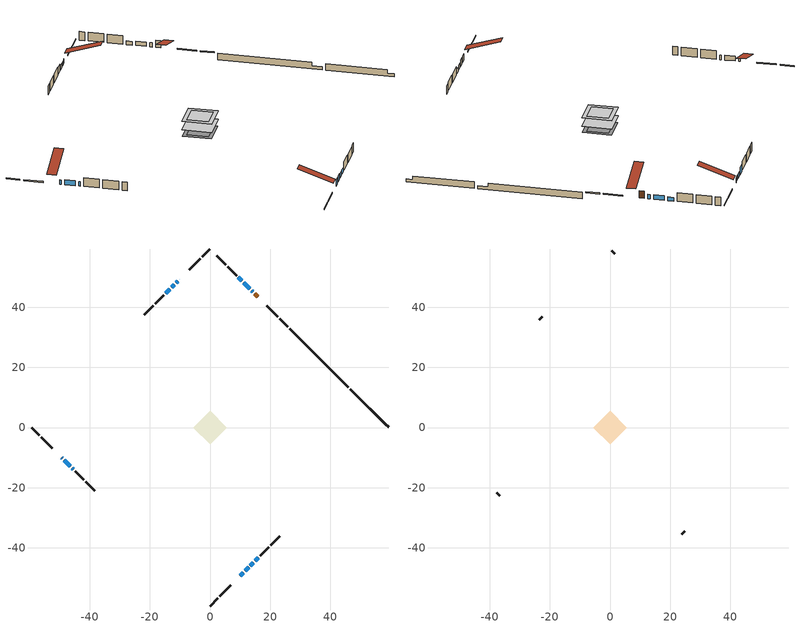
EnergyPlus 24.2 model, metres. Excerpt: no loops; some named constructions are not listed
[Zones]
conditioned space
 floor adiabatic (AdiabaticFloorConstruction): -5.59,0 0,5.59 5.59,0 0,-5.59 z0.5
 floor foundation (Slab1 construction): -3.99,0 0,3.99 3.99,0 0,-3.99 z-1.35
 floor foundation (Slab2 construction): -5.41,0 0,5.41 5.41,0 0,-5.41 z-1.35
 wall outside (RimJoist1 construction): 0,-59.35 2.61,-56.74 / -59.35,0 -56.74,-2.61 / 0,59.35 -2.61,56.74 / 25.85,33.5 23.24,36.1 z0.5:0.8
 wall outside (RimJoist2 construction): 3.26,-56.09 6.91,-52.44 / -56.09,-3.26 -52.44,-6.91 / -3.26,56.09 -6.91,52.44 / 22.59,36.76 18.94,40.41 z0.5:0.8
 wall outside (AdiabaticWallConstruction 1): 15.86,43.49 14.93,44.42 z0.5:2.53
 wall outside (AdiabaticWallConstruction): -49.36,-9.99 -49.06,-10.29 / 13.46,-45.89 14.4,-44.95 / -45.81,-13.54 -45.51,-13.84 / 14.27,45.07 13.8,45.55 / 15.06,-44.29 16,-43.35 / -9.99,49.36 -10.13,49.22 / 13.14,46.2 11.2,48.14 / -10.78,48.57 -11.21,48.13 / -11.87,47.48 -12.73,46.62 z0.5:1.72; 9.99,-49.36 11.07,-48.28 / 11.72,-47.62 12.8,-46.55 z0.5:2.18; -48.41,-10.94 -46.47,-12.88 z0.5:1.87; 10.55,48.8 9.47,49.88 z0.5:1.52; -13.39,45.96 -14.68,44.67 z0.5:2.53
 wall outside (Wall1 construction): 16.66,-42.69 19.57,-39.78 / -44.85,-14.5 -41.94,-17.41 / -15.34,44.01 -18.25,41.1 / 8.81,50.54 5.9,53.44 z0.5:2.94
 wall outside (Wall2 construction): 20.22,-39.12 23.17,-36.18 / -41.29,-18.06 -38.34,-21 / -18.9,40.44 -21.85,37.5 / 5.25,54.1 2.31,57.04 z0.5:2.94
 wall foundation (FoundationWall1 construction): 46.63,12.72,-1.35 46.63,12.72,0.5 58.08,1.27,0.5 58.08,1.27,-0.51 59.35,0,-0.51 59.35,0,-1.35
 wall foundation (FoundationWall1 construction 1): 26.51,32.84,-1.35 26.51,32.84,0.5 44.03,15.32,0.5 44.03,15.32,-0.51 45.98,13.37,-0.51 45.98,13.37,-1.35
 window (WindowConstruction 8): -49.36,-9.99 -49.06,-10.29 z0.5:1.72
 window (WindowConstruction 5): 9.99,-49.36 11.07,-48.28 z0.5:2.18
 window (WindowConstruction 6): 11.72,-47.62 12.8,-46.55 z0.5:2.18
 window (WindowConstruction 7): -48.41,-10.94 -46.47,-12.88 z0.5:1.87
 window (WindowConstruction 10): 13.46,-45.89 14.4,-44.95 z0.5:1.72
 window (WindowConstruction 11): -45.81,-13.54 -45.51,-13.84 z0.5:1.72
 window (WindowConstruction 12): 14.27,45.08 13.8,45.55 z0.5:1.72
 window (WindowConstruction 13): 15.06,-44.29 16,-43.35 z0.5:1.72
 window (WindowConstruction 9): -9.99,49.36 -10.12,49.22 z0.5:1.72
 window (WindowConstruction): 13.14,46.2 11.2,48.14 z0.5:1.72
 window (WindowConstruction 1): 10.55,48.8 9.47,49.88 z0.5:1.52
 window (WindowConstruction 2): -10.78,48.57 -11.21,48.14 z0.5:1.72
 window (WindowConstruction 3): -11.87,47.48 -12.73,46.62 z0.5:1.72
 window (WindowConstruction 4): -13.39,45.96 -14.68,44.67 z0.5:2.53
 door (Door): 15.86,43.49 14.93,44.42 z0.5:2.53
 ceiling adiabatic (AdiabaticFloorConstruction): 0,-5.59 5.59,0 0,5.59 -5.59,0 z0.5
attic - vented
 floor to conditioned space (Floor1 construction Reversed): -3.99,0 0,3.99 3.99,0 0,-3.99 z2.94
 floor to conditioned space (Floor2 construction Reversed): -5.6,0 0,5.6 5.6,0 0,-5.6 z2.94
 wall outside (Wall3 construction): 23.82,-35.53 24.82,-34.53 / -37.69,-21.66 -36.7,-22.65 / -22.5,36.85 -23.5,35.85 / 1.65,57.7 0.66,58.69 z0.5:2.94
 roof outside (Roof1 construction): 9.33,-50.02,2.94 2.64,-43.32,6.09 0.88,-45.09,6.09 7.57,-51.78,2.94; -50.02,-9.33,2.94 -43.32,-2.64,6.09 -45.09,-0.88,6.09 -51.78,-7.57,2.94; -9.33,50.02,2.94 -2.64,43.32,6.09 -0.88,45.09,6.09 -7.57,51.78,2.94; 16.52,42.83,2.94 9.83,36.14,6.09 11.59,34.38,6.09 18.28,41.07,2.94
[Material] Roughness=Rough; Thermal Absorptance=0.9
Name | Thickness {m} | Conductivity {W/m-K} | Density {kg/m3} | Specific Heat {J/kg-K} | Solar Absorptance | Visible Absorptance
ceiling loosefill ins | 0.338667 | 0.0480833 | 16.02 | 1046.75 | 0.7 | 0.7
ceiling loosefill ins 1 | 0.0846667 | 0.0480833 | 16.02 | 1046.75 | 0.7 | 0.7
ceiling stud and cavity | 0.1397 | 0.0777054 | 65.682 | 1177.47 | 0.7 | 0.7
ceiling stud and cavity 1 | 0.1397 | 0.672331 | 65.682 | 1177.47 | 0.7 | 0.7
gypsum board | 0.0127 | 0.160291 | 801 | 837.4 | 0.6 | 0.6
[Construction]
Floor1 construction: ceiling loosefill ins, ceiling stud and cavity, gypsum board
Floor2 construction: ceiling loosefill ins 1, ceiling stud and cavity 1, gypsum board
[EnergyManagementSystem:OutputVariable] Type of Data in Variable=Summed; Update Frequency=ZoneTimestep
Name | EMS Variable | EMS Program or Subroutine | Units
loads_clg_rim_joists_annual_outvar; Energy Management System Output Variable 28 | loads_clg_rim_joists | component_loads_program | J
loads_clg_foundation_walls_annual_outvar; Energy Management System Output Variable 29 | loads_clg_foundation_walls | component_loads_program | J
loads_clg_doors_annual_outvar; Energy Management System Output Variable 30 | loads_clg_doors | component_loads_program | J
loads_clg_windows_conduction_annual_outvar; Energy Management System Output Variable 31 | loads_clg_windows_conduction | component_loads_program | J
loads_clg_windows_solar_annual_outvar; Energy Management System Output Variable 32 | loads_clg_windows_solar | component_loads_program | J
loads_clg_skylights_conduction_annual_outvar; Energy Management System Output Variable 33 | loads_clg_skylights_conduction | component_loads_program | J
loads_clg_skylights_solar_annual_outvar; Energy Management System Output Variable 34 | loads_clg_skylights_solar | component_loads_program | J
loads_clg_floors_annual_outvar; Energy Management System Output Variable 35 | loads_clg_floors | component_loads_program | J
loads_clg_slabs_annual_outvar; Energy Management System Output Variable 36 | loads_clg_slabs | component_loads_program | J
loads_clg_internal_mass_annual_outvar; Energy Management System Output Variable 37 | loads_clg_internal_mass | component_loads_program | J
loads_clg_infil_annual_outvar; Energy Management System Output Variable 38 | loads_clg_infil | component_loads_program | J
loads_clg_natvent_annual_outvar; Energy Management System Output Variable 39 | loads_clg_natvent | component_loads_program | J
loads_clg_mechvent_annual_outvar; Energy Management System Output Variable 40 | loads_clg_mechvent | component_loads_program | J
loads_clg_whf_annual_outvar; Energy Management System Output Variable 41 | loads_clg_whf | component_loads_program | J
loads_clg_ducts_annual_outvar; Energy Management System Output Variable 42 | loads_clg_ducts | component_loads_program | J
loads_clg_intgains_annual_outvar; Energy Management System Output Variable 43 | loads_clg_intgains | component_loads_program | J
loads_clg_lighting_annual_outvar; Energy Management System Output Variable 44 | loads_clg_lighting | component_loads_program | J
loads_htg_tot_annual_outvar; Energy Management System Output Variable 1; Energy Management System Output Variable 45 | loads_htg_tot | total_loads_program | J
loads_clg_tot_annual_outvar; Energy Management System Output Variable 2; Energy Management System Output Variable 46 | loads_clg_tot | total_loads_program | J
Energy Management System Output Variable 3 | htg_unmet_hours | unmet_hours_program | hr
Energy Management System Output Variable 4 | clg_unmet_hours | unmet_hours_program | hr
Energy Management System Output Variable 5 | loads_htg_roofs | component_loads_program | J
Energy Management System Output Variable 6 | loads_htg_ceilings | component_loads_program | J
Energy Management System Output Variable 7 | loads_htg_walls | component_loads_program | J
Energy Management System Output Variable 8 | loads_htg_rim_joists | component_loads_program | J
Energy Management System Output Variable 9 | loads_htg_foundation_walls | component_loads_program | J
Energy Management System Output Variable 10 | loads_htg_doors | component_loads_program | J
Energy Management System Output Variable 11 | loads_htg_windows_conduction | component_loads_program | J
Energy Management System Output Variable 12 | loads_htg_windows_solar | component_loads_program | J
Energy Management System Output Variable 13 | loads_htg_skylights_conduction | component_loads_program | J
Energy Management System Output Variable 14 | loads_htg_skylights_solar | component_loads_program | J
Energy Management System Output Variable 15 | loads_htg_floors | component_loads_program | J
Energy Management System Output Variable 16 | loads_htg_slabs | component_loads_program | J
Energy Management System Output Variable 17 | loads_htg_internal_mass | component_loads_program | J
Energy Management System Output Variable 18 | loads_htg_infil | component_loads_program | J
Energy Management System Output Variable 19 | loads_htg_natvent | component_loads_program | J
Energy Management System Output Variable 20 | loads_htg_mechvent | component_loads_program | J
Energy Management System Output Variable 21 | loads_htg_whf | component_loads_program | J
Energy Management System Output Variable 22 | loads_htg_ducts | component_loads_program | J
Energy Management System Output Variable 23 | loads_htg_intgains | component_loads_program | J
Energy Management System Output Variable 24 | loads_htg_lighting | component_loads_program | J
Energy Management System Output Variable 25 | loads_clg_roofs | component_loads_program | J
Energy Management System Output Variable 26 | loads_clg_ceilings | component_loads_program | J
Energy Management System Output Variable 27 | loads_clg_walls | component_loads_program | J
[Schedule:Day:Interval]
interior lighting schedule day: No, 01:00, 0.108182, 04:00, 0.0901515, 05:00, 0.0991667, 06:00, 0.162273, 07:00, 0.270455, 08:00, 0.342576, 10:00, 0.369621, 11:00, 0.351591, 12:00, 0.333561, 13:00, 0.324545, 14:00, 0.31553, 15:00, 0.333561, 16:00, 0.369621, 17:00, 0.450758, 18:00, 0.585985, 19:00, 0.775303, 20:00, 0.955606, 21:00, 0.991667, 22:00, 0.712197, 23:00, 0.360606, 24:00, 0.162273
interior lighting schedule day 1: No, 01:00, 0.100909, 04:00, 0.0840909, 05:00, 0.0925, 06:00, 0.151364, 07:00, 0.252273, 08:00, 0.319545, 10:00, 0.344773, 11:00, 0.327955, 12:00, 0.311136, 13:00, 0.302727, 14:00, 0.294318, 15:00, 0.311136, 16:00, 0.344773, 17:00, 0.420455, 18:00, 0.546591, 19:00, 0.723182, 20:00, 0.891364, 21:00, 0.925, 22:00, 0.664318, 23:00, 0.336364, 24:00, 0.151364
interior lighting schedule day 2: No, 01:00, 0.0927273, 04:00, 0.0772727, 05:00, 0.085, 06:00, 0.139091, 07:00, 0.231818, 08:00, 0.293636, 10:00, 0.316818, 11:00, 0.301364, 12:00, 0.285909, 13:00, 0.278182, 14:00, 0.270455, 15:00, 0.285909, 16:00, 0.316818, 17:00, 0.386364, 18:00, 0.502273, 19:00, 0.664545, 20:00, 0.819091, 21:00, 0.85, 22:00, 0.610455, 23:00, 0.309091, 24:00, 0.139091
interior lighting schedule day 3: No, 01:00, 0.0845455, 04:00, 0.0704545, 05:00, 0.0775, 06:00, 0.126818, 07:00, 0.211364, 08:00, 0.267727, 10:00, 0.288864, 11:00, 0.274773, 12:00, 0.260682, 13:00, 0.253636, 14:00, 0.246591, 15:00, 0.260682, 16:00, 0.288864, 17:00, 0.352273, 18:00, 0.457955, 19:00, 0.605909, 20:00, 0.746818, 21:00, 0.775, 22:00, 0.556591, 23:00, 0.281818, 24:00, 0.126818
interior lighting schedule day 4: No, 01:00, 0.0763636, 04:00, 0.0636364, 05:00, 0.07, 06:00, 0.114545, 07:00, 0.190909, 08:00, 0.241818, 10:00, 0.260909, 11:00, 0.248182, 12:00, 0.235455, 13:00, 0.229091, 14:00, 0.222727, 15:00, 0.235455, 16:00, 0.260909, 17:00, 0.318182, 18:00, 0.413636, 19:00, 0.547273, 20:00, 0.674545, 21:00, 0.7, 22:00, 0.502727, 23:00, 0.254545, 24:00, 0.114545
interior lighting schedule day 5: No, 01:00, 0.0727273, 04:00, 0.0606061, 05:00, 0.0666667, 06:00, 0.109091, 07:00, 0.181818, 08:00, 0.230303, 10:00, 0.248485, 11:00, 0.236364, 12:00, 0.224242, 13:00, 0.218182, 14:00, 0.212121, 15:00, 0.224242, 16:00, 0.248485, 17:00, 0.30303, 18:00, 0.393939, 19:00, 0.521212, 20:00, 0.642424, 21:00, 0.666667, 22:00, 0.478788, 23:00, 0.242424, 24:00, 0.109091
interior lighting schedule day 6: No, 01:00, 0.0745455, 04:00, 0.0621212, 05:00, 0.0683333, 06:00, 0.111818, 07:00, 0.186364, 08:00, 0.236061, 10:00, 0.254697, 11:00, 0.242273, 12:00, 0.229848, 13:00, 0.223636, 14:00, 0.217424, 15:00, 0.229848, 16:00, 0.254697, 17:00, 0.310606, 18:00, 0.403788, 19:00, 0.534242, 20:00, 0.658485, 21:00, 0.683333, 22:00, 0.490758, 23:00, 0.248485, 24:00, 0.111818
interior lighting schedule day 7: No, 01:00, 0.08, 04:00, 0.0666667, 05:00, 0.0733333, 06:00, 0.12, 07:00, 0.2, 08:00, 0.253333, 10:00, 0.273333, 11:00, 0.26, 12:00, 0.246667, 13:00, 0.24, 14:00, 0.233333, 15:00, 0.246667, 16:00, 0.273333, 17:00, 0.333333, 18:00, 0.433333, 19:00, 0.573333, 20:00, 0.706667, 21:00, 0.733333, 22:00, 0.526667, 23:00, 0.266667, 24:00, 0.12
interior lighting schedule day 8: No, 01:00, 0.0890909, 04:00, 0.0742424, 05:00, 0.0816667, 06:00, 0.133636, 07:00, 0.222727, 08:00, 0.282121, 10:00, 0.304394, 11:00, 0.289545, 12:00, 0.274697, 13:00, 0.267273, 14:00, 0.259848, 15:00, 0.274697, 16:00, 0.304394, 17:00, 0.371212, 18:00, 0.482576, 19:00, 0.638485, 20:00, 0.78697, 21:00, 0.816667, 22:00, 0.586515, 23:00, 0.29697, 24:00, 0.133636
interior lighting schedule day 9: No, 01:00, 0.0972727, 04:00, 0.0810606, 05:00, 0.0891667, 06:00, 0.145909, 07:00, 0.243182, 08:00, 0.30803, 10:00, 0.332348, 11:00, 0.316136, 12:00, 0.299924, 13:00, 0.291818, 14:00, 0.283712, 15:00, 0.299924, 16:00, 0.332348, 17:00, 0.405303, 18:00, 0.526894, 19:00, 0.697121, 20:00, 0.859242, 21:00, 0.891667, 22:00, 0.640379, 23:00, 0.324242, 24:00, 0.145909
interior lighting schedule day 10: No, 01:00, 0.105455, 04:00, 0.0878788, 05:00, 0.0966667, 06:00, 0.158182, 07:00, 0.263636, 08:00, 0.333939, 10:00, 0.360303, 11:00, 0.342727, 12:00, 0.325152, 13:00, 0.316364, 14:00, 0.307576, 15:00, 0.325152, 16:00, 0.360303, 17:00, 0.439394, 18:00, 0.571212, 19:00, 0.755758, 20:00, 0.931515, 21:00, 0.966667, 22:00, 0.694242, 23:00, 0.351515, 24:00, 0.158182
interior lighting schedule day 11: No, 01:00, 0.109091, 04:00, 0.0909091, 05:00, 0.1, 06:00, 0.163636, 07:00, 0.272727, 08:00, 0.345455, 10:00, 0.372727, 11:00, 0.354545, 12:00, 0.336364, 13:00, 0.327273, 14:00, 0.318182, 15:00, 0.336364, 16:00, 0.372727, 17:00, 0.454545, 18:00, 0.590909, 19:00, 0.781818, 20:00, 0.963636, 21:00, 1, 22:00, 0.718182, 23:00, 0.363636, 24:00, 0.163636
interior lighting schedule default day; occupants schedule default day; clothes dryer schedule default day; cooking range schedule default day; mech vent bath fan 0 schedule default day; mech vent range fan 0 schedule default day; misc plug loads schedule default day; general water use schedule default day; heating setpoint default day; cooling setpoint default day; clothes dryer exhaust 0 schedule default day; cooling season schedule day; cooling season schedule day 2; cooling season schedule default day; exterior lighting schedule default day; natural vent schedule default day: No, 24:00, 0
occupants schedule day: No, 05:00, 0.426829, 06:00, 0.719512, 07:00, 1, 08:00, 0.670732, 09:00, 0.329268, 14:00, 0.170732, 15:00, 0.231707, 16:00, 0.329268, 17:00, 0.5, 18:00, 0.670732, 19:00, 0.829268, 21:00, 1, 22:00, 0.853659, 23:00, 0.646341, 24:00, 0.426829
clothes dryer schedule day; clothes dryer exhaust 0 schedule day: No, 01:00, 0.123457, 02:00, 0.0740741, 03:00, 0.0493827, 04:00, 0.0246914, 05:00, 0.0493827, 06:00, 0.0740741, 07:00, 0.197531, 08:00, 0.395062, 09:00, 0.592593, 10:00, 0.839506, 11:00, 0.962963, 12:00, 1, 13:00, 0.91358, 14:00, 0.82716, 15:00, 0.716049, 16:00, 0.753086, 17:00, 0.679012, 18:00, 0.666667, 20:00, 0.62963, 21:00, 0.641975, 22:00, 0.666667, 23:00, 0.54321, 24:00, 0.296296
cooking range schedule day: No, 05:00, 0.0597015, 06:00, 0.11194, 07:00, 0.171642, 08:00, 0.291045, 11:00, 0.343284, 12:00, 0.402985, 13:00, 0.462687, 14:00, 0.343284, 15:00, 0.291045, 16:00, 0.402985, 17:00, 0.567164, 18:00, 1, 19:00, 0.850746, 20:00, 0.432836, 21:00, 0.291045, 22:00, 0.231343, 23:00, 0.171642, 24:00, 0.11194
mech vent bath fan 0 schedule day: No, 07:00, 0, 08:00, 1, 09:00, 0.2, 24:00, 0
mech vent range fan 0 schedule day: No, 18:00, 0, 19:00, 1, 20:00, 0.2, 24:00, 0
misc plug loads schedule day: No, 06:00, 0.705882, 07:00, 0.745098, 08:00, 0.803922, 15:00, 0.823529, 16:00, 0.862745, 17:00, 0.921569, 18:00, 0.980392, 19:00, 1, 20:00, 0.980392, 21:00, 0.941176, 22:00, 0.862745, 23:00, 0.784314, 24:00, 0.72549
general water use schedule day: No, 01:00, 0.315068, 03:00, 0.287671, 04:00, 0.342466, 05:00, 0.369863, 06:00, 0.520548, 07:00, 0.60274, 08:00, 0.534247, 10:00, 0.506849, 11:00, 0.465753, 14:00, 0.479452, 15:00, 0.534247, 16:00, 0.589041, 17:00, 0.69863, 18:00, 0.876712, 19:00, 0.890411, 20:00, 0.986301, 21:00, 1, 22:00, 0.863014, 23:00, 0.616438, 24:00, 0.465753
heating setpoint day: No, 07:00, 18, 23:00, 21, 24:00, 18
cooling setpoint day: No, 24:00, 25
cooling season schedule day 1: No, 24:00, 1
exterior lighting schedule day: No, 01:00, 0.566667, 03:00, 0.524167, 05:00, 0.495833, 06:00, 0.5525, 07:00, 0.623333, 08:00, 0.580833, 09:00, 0.439167, 10:00, 0.354167, 12:00, 0.34, 13:00, 0.354167, 14:00, 0.396667, 15:00, 0.425, 16:00, 0.495833, 17:00, 0.623333, 18:00, 0.793333, 19:00, 0.906667, 20:00, 0.963333, 21:00, 0.991667, 22:00, 0.920833, 23:00, 0.793333, 24:00, 0.665833
exterior lighting schedule day 1: No, 01:00, 0.528571, 03:00, 0.488929, 05:00, 0.4625, 06:00, 0.515357, 07:00, 0.581429, 08:00, 0.541786, 09:00, 0.409643, 10:00, 0.330357, 12:00, 0.317143, 13:00, 0.330357, 14:00, 0.37, 15:00, 0.396429, 16:00, 0.4625, 17:00, 0.581429, 18:00, 0.74, 19:00, 0.845714, 20:00, 0.898571, 21:00, 0.925, 22:00, 0.858929, 23:00, 0.74, 24:00, 0.621071
exterior lighting schedule day 10: No, 01:00, 0.552381, 03:00, 0.510952, 05:00, 0.483333, 06:00, 0.538571, 07:00, 0.607619, 08:00, 0.56619, 09:00, 0.428095, 10:00, 0.345238, 12:00, 0.331429, 13:00, 0.345238, 14:00, 0.386667, 15:00, 0.414286, 16:00, 0.483333, 17:00, 0.607619, 18:00, 0.773333, 19:00, 0.88381, 20:00, 0.939048, 21:00, 0.966667, 22:00, 0.897619, 23:00, 0.773333, 24:00, 0.649048
exterior lighting schedule day 11: No, 01:00, 0.571429, 03:00, 0.528571, 05:00, 0.5, 06:00, 0.557143, 07:00, 0.628571, 08:00, 0.585714, 09:00, 0.442857, 10:00, 0.357143, 12:00, 0.342857, 13:00, 0.357143, 14:00, 0.4, 15:00, 0.428571, 16:00, 0.5, 17:00, 0.628571, 18:00, 0.8, 19:00, 0.914286, 20:00, 0.971429, 21:00, 1, 22:00, 0.928571, 23:00, 0.8, 24:00, 0.671429
exterior lighting schedule day 2: No, 01:00, 0.485714, 03:00, 0.449286, 05:00, 0.425, 06:00, 0.473571, 07:00, 0.534286, 08:00, 0.497857, 09:00, 0.376429, 10:00, 0.303571, 12:00, 0.291429, 13:00, 0.303571, 14:00, 0.34, 15:00, 0.364286, 16:00, 0.425, 17:00, 0.534286, 18:00, 0.68, 19:00, 0.777143, 20:00, 0.825714, 21:00, 0.85, 22:00, 0.789286, 23:00, 0.68, 24:00, 0.570714
exterior lighting schedule day 3: No, 01:00, 0.442857, 03:00, 0.409643, 05:00, 0.3875, 06:00, 0.431786, 07:00, 0.487143, 08:00, 0.453929, 09:00, 0.343214, 10:00, 0.276786, 12:00, 0.265714, 13:00, 0.276786, 14:00, 0.31, 15:00, 0.332143, 16:00, 0.3875, 17:00, 0.487143, 18:00, 0.62, 19:00, 0.708571, 20:00, 0.752857, 21:00, 0.775, 22:00, 0.719643, 23:00, 0.62, 24:00, 0.520357
exterior lighting schedule day 4: No, 01:00, 0.4, 03:00, 0.37, 05:00, 0.35, 06:00, 0.39, 07:00, 0.44, 08:00, 0.41, 09:00, 0.31, 10:00, 0.25, 12:00, 0.24, 13:00, 0.25, 14:00, 0.28, 15:00, 0.3, 16:00, 0.35, 17:00, 0.44, 18:00, 0.56, 19:00, 0.64, 20:00, 0.68, 21:00, 0.7, 22:00, 0.65, 23:00, 0.56, 24:00, 0.47
exterior lighting schedule day 5: No, 01:00, 0.380952, 03:00, 0.352381, 05:00, 0.333333, 06:00, 0.371429, 07:00, 0.419048, 08:00, 0.390476, 09:00, 0.295238, 10:00, 0.238095, 12:00, 0.228571, 13:00, 0.238095, 14:00, 0.266667, 15:00, 0.285714, 16:00, 0.333333, 17:00, 0.419048, 18:00, 0.533333, 19:00, 0.609524, 20:00, 0.647619, 21:00, 0.666667, 22:00, 0.619048, 23:00, 0.533333, 24:00, 0.447619
exterior lighting schedule day 6: No, 01:00, 0.390476, 03:00, 0.36119, 05:00, 0.341667, 06:00, 0.380714, 07:00, 0.429524, 08:00, 0.400238, 09:00, 0.302619, 10:00, 0.244048, 12:00, 0.234286, 13:00, 0.244048, 14:00, 0.273333, 15:00, 0.292857, 16:00, 0.341667, 17:00, 0.429524, 18:00, 0.546667, 19:00, 0.624762, 20:00, 0.66381, 21:00, 0.683333, 22:00, 0.634524, 23:00, 0.546667, 24:00, 0.45881
exterior lighting schedule day 7: No, 01:00, 0.419048, 03:00, 0.387619, 05:00, 0.366667, 06:00, 0.408571, 07:00, 0.460952, 08:00, 0.429524, 09:00, 0.324762, 10:00, 0.261905, 12:00, 0.251429, 13:00, 0.261905, 14:00, 0.293333, 15:00, 0.314286, 16:00, 0.366667, 17:00, 0.460952, 18:00, 0.586667, 19:00, 0.670476, 20:00, 0.712381, 21:00, 0.733333, 22:00, 0.680952, 23:00, 0.586667, 24:00, 0.492381
exterior lighting schedule day 8: No, 01:00, 0.466667, 03:00, 0.431667, 05:00, 0.408333, 06:00, 0.455, 07:00, 0.513333, 08:00, 0.478333, 09:00, 0.361667, 10:00, 0.291667, 12:00, 0.28, 13:00, 0.291667, 14:00, 0.326667, 15:00, 0.35, 16:00, 0.408333, 17:00, 0.513333, 18:00, 0.653333, 19:00, 0.746667, 20:00, 0.793333, 21:00, 0.816667, 22:00, 0.758333, 23:00, 0.653333, 24:00, 0.548333
exterior lighting schedule day 9: No, 01:00, 0.509524, 03:00, 0.47131, 05:00, 0.445833, 06:00, 0.496786, 07:00, 0.560476, 08:00, 0.522262, 09:00, 0.394881, 10:00, 0.318452, 12:00, 0.305714, 13:00, 0.318452, 14:00, 0.356667, 15:00, 0.382143, 16:00, 0.445833, 17:00, 0.560476, 18:00, 0.713333, 19:00, 0.815238, 20:00, 0.86619, 21:00, 0.891667, 22:00, 0.827976, 23:00, 0.713333, 24:00, 0.59869
[Schedule:Week:Daily]
heating setpoint Week Rule - Jan1-Dec31: heating setpoint day, heating setpoint day, heating setpoint day, heating setpoint day, heating setpoint day, heating setpoint day, heating setpoint day, heating setpoint default day, heating setpoint default day, heating setpoint default day, heating setpoint default day, heating setpoint default day
cooling setpoint Week Rule - Jan1-Dec31: cooling setpoint day, cooling setpoint day, cooling setpoint day, cooling setpoint day, cooling setpoint day, cooling setpoint day, cooling setpoint day, cooling setpoint default day, cooling setpoint default day, cooling setpoint default day, cooling setpoint default day, cooling setpoint default day
clothes dryer exhaust 0 schedule Week Rule - Jan1-Dec31: clothes dryer exhaust 0 schedule day, clothes dryer exhaust 0 schedule day, clothes dryer exhaust 0 schedule day, clothes dryer exhaust 0 schedule day, clothes dryer exhaust 0 schedule day, clothes dryer exhaust 0 schedule day, clothes dryer exhaust 0 schedule day, clothes dryer exhaust 0 schedule default day, clothes dryer exhaust 0 schedule default day, clothes dryer exhaust 0 schedule default day, clothes dryer exhaust 0 schedule default day, clothes dryer exhaust 0 schedule default day
cooling season schedule Week Rule - Jan1-May26: cooling season schedule day, cooling season schedule day, cooling season schedule day, cooling season schedule day, cooling season schedule day, cooling season schedule day, cooling season schedule day, cooling season schedule default day, cooling season schedule default day, cooling season schedule default day, cooling season schedule default day, cooling season schedule default day
cooling season schedule Week Rule - May27-Jun2: cooling season schedule day, cooling season schedule day, cooling season schedule day, cooling season schedule day, cooling season schedule day, cooling season schedule day 1, cooling season schedule day 1, cooling season schedule default day, cooling season schedule default day, cooling season schedule default day, cooling season schedule default day, cooling season schedule default day
cooling season schedule Week Rule - Jun3-Sep29: cooling season schedule day 1, cooling season schedule day 1, cooling season schedule day 1, cooling season schedule day 1, cooling season schedule day 1, cooling season schedule day 1, cooling season schedule day 1, cooling season schedule default day, cooling season schedule default day, cooling season schedule default day, cooling season schedule default day, cooling season schedule default day
cooling season schedule Week Rule - Sep30-Oct6: cooling season schedule day 1, cooling season schedule day 2, cooling season schedule day 2, cooling season schedule day 2, cooling season schedule day 2, cooling season schedule day 2, cooling season schedule day 2, cooling season schedule default day, cooling season schedule default day, cooling season schedule default day, cooling season schedule default day, cooling season schedule default day
cooling season schedule Week Rule - Oct7-Dec31: cooling season schedule day 2, cooling season schedule day 2, cooling season schedule day 2, cooling season schedule day 2, cooling season schedule day 2, cooling season schedule day 2, cooling season schedule day 2, cooling season schedule default day, cooling season schedule default day, cooling season schedule default day, cooling season schedule default day, cooling season schedule default day
exterior lighting schedule Week Rule - Jul1-Jul28: exterior lighting schedule day 6, exterior lighting schedule day 6, exterior lighting schedule day 6, exterior lighting schedule day 6, exterior lighting schedule day 6, exterior lighting schedule day 6, exterior lighting schedule day 6, exterior lighting schedule default day, exterior lighting schedule default day, exterior lighting schedule default day, exterior lighting schedule default day, exterior lighting schedule default day
exterior lighting schedule Week Rule - Jul29-Aug4: exterior lighting schedule day 6, exterior lighting schedule day 6, exterior lighting schedule day 6, exterior lighting schedule day 7, exterior lighting schedule day 7, exterior lighting schedule day 7, exterior lighting schedule day 7, exterior lighting schedule default day, exterior lighting schedule default day, exterior lighting schedule default day, exterior lighting schedule default day, exterior lighting schedule default day
exterior lighting schedule Week Rule - Aug5-Aug25: exterior lighting schedule day 7, exterior lighting schedule day 7, exterior lighting schedule day 7, exterior lighting schedule day 7, exterior lighting schedule day 7, exterior lighting schedule day 7, exterior lighting schedule day 7, exterior lighting schedule default day, exterior lighting schedule default day, exterior lighting schedule default day, exterior lighting schedule default day, exterior lighting schedule default day
exterior lighting schedule Week Rule - Aug26-Sep1: exterior lighting schedule day 7, exterior lighting schedule day 7, exterior lighting schedule day 7, exterior lighting schedule day 7, exterior lighting schedule day 7, exterior lighting schedule day 7, exterior lighting schedule day 8, exterior lighting schedule default day, exterior lighting schedule default day, exterior lighting schedule default day, exterior lighting schedule default day, exterior lighting schedule default day
exterior lighting schedule Week Rule - Sep2-Sep29: exterior lighting schedule day 8, exterior lighting schedule day 8, exterior lighting schedule day 8, exterior lighting schedule day 8, exterior lighting schedule day 8, exterior lighting schedule day 8, exterior lighting schedule day 8, exterior lighting schedule default day, exterior lighting schedule default day, exterior lighting schedule default day, exterior lighting schedule default day, exterior lighting schedule default day
exterior lighting schedule Week Rule - Sep30-Oct6: exterior lighting schedule day 8, exterior lighting schedule day 9, exterior lighting schedule day 9, exterior lighting schedule day 9, exterior lighting schedule day 9, exterior lighting schedule day 9, exterior lighting schedule day 9, exterior lighting schedule default day, exterior lighting schedule default day, exterior lighting schedule default day, exterior lighting schedule default day, exterior lighting schedule default day
exterior lighting schedule Week Rule - Oct7-Oct27: exterior lighting schedule day 9, exterior lighting schedule day 9, exterior lighting schedule day 9, exterior lighting schedule day 9, exterior lighting schedule day 9, exterior lighting schedule day 9, exterior lighting schedule day 9, exterior lighting schedule default day, exterior lighting schedule default day, exterior lighting schedule default day, exterior lighting schedule default day, exterior lighting schedule default day
exterior lighting schedule Week Rule - Oct28-Nov3: exterior lighting schedule day 9, exterior lighting schedule day 9, exterior lighting schedule day 9, exterior lighting schedule day 9, exterior lighting schedule day 10, exterior lighting schedule day 10, exterior lighting schedule day 10, exterior lighting schedule default day, exterior lighting schedule default day, exterior lighting schedule default day, exterior lighting schedule default day, exterior lighting schedule default day
exterior lighting schedule Week Rule - Nov4-Nov24: exterior lighting schedule day 10, exterior lighting schedule day 10, exterior lighting schedule day 10, exterior lighting schedule day 10, exterior lighting schedule day 10, exterior lighting schedule day 10, exterior lighting schedule day 10, exterior lighting schedule default day, exterior lighting schedule default day, exterior lighting schedule default day, exterior lighting schedule default day, exterior lighting schedule default day
exterior lighting schedule Week Rule - Nov25-Dec1: exterior lighting schedule day 10, exterior lighting schedule day 10, exterior lighting schedule day 10, exterior lighting schedule day 10, exterior lighting schedule day 10, exterior lighting schedule day 10, exterior lighting schedule day 11, exterior lighting schedule default day, exterior lighting schedule default day, exterior lighting schedule default day, exterior lighting schedule default day, exterior lighting schedule default day
exterior lighting schedule Week Rule - Dec2-Dec31: exterior lighting schedule day 11, exterior lighting schedule day 11, exterior lighting schedule day 11, exterior lighting schedule day 11, exterior lighting schedule day 11, exterior lighting schedule day 11, exterior lighting schedule day 11, exterior lighting schedule default day, exterior lighting schedule default day, exterior lighting schedule default day, exterior lighting schedule default day, exterior lighting schedule default day
natural vent schedule Week Rule - Jan1-Dec31: natural vent schedule default day, natural vent schedule default day, natural vent schedule default day, natural vent schedule default day, natural vent schedule default day, natural vent schedule default day, natural vent schedule default day, natural vent schedule default day, natural vent schedule default day, natural vent schedule default day, natural vent schedule default day, natural vent schedule default day
[Schedule:Year]
heating setpoint: heating setpoint Week Rule - Jan1-Dec31, 1, 1, 12, 31
cooling setpoint: cooling setpoint Week Rule - Jan1-Dec31, 1, 1, 12, 31
clothes dryer exhaust 0 schedule: clothes dryer exhaust 0 schedule Week Rule - Jan1-Dec31, 1, 1, 12, 31
cooling season schedule: cooling season schedule Week Rule - Jan1-May26, 1, 1, 5, 26, cooling season schedule Week Rule - May27-Jun2, 5, 27, 6, 2, cooling season schedule Week Rule - Jun3-Sep29, 6, 3, 9, 29, cooling season schedule Week Rule - Sep30-Oct6, 9, 30, 10, 6, cooling season schedule Week Rule - Oct7-Dec31, 10, 7, 12, 31
natural vent schedule: natural vent schedule Week Rule - Jan1-Dec31, 1, 1, 12, 31
